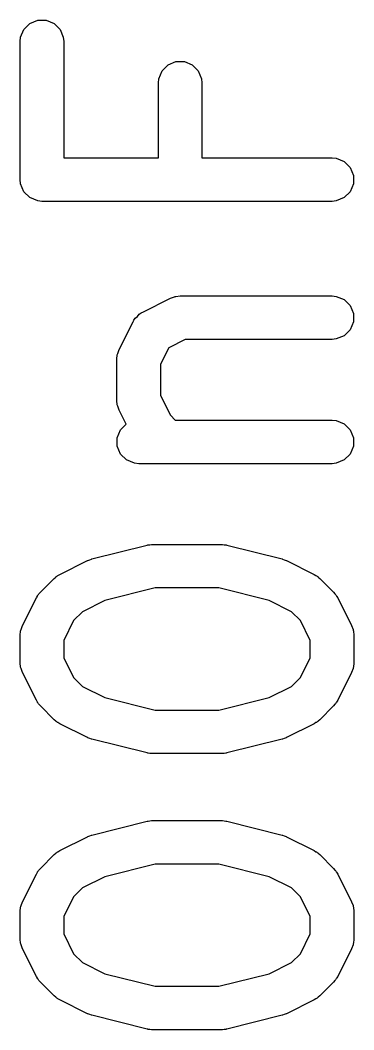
# Model space of a CAD drawing. Extents: x 4.17 to 6.89, y -6.18 to -1.34.
# Drawn here: x 5.4508 to 5.4961, y -3.7694 to -3.6323 of the extents above; entities that cross this region are included whole.
import ezdxf

# ---------------------------------------------------------------- set-up
doc = ezdxf.new("R2010")
doc.units = 0
doc.header["$MEASUREMENT"] = 0
doc.layers.add('BLACK', color=7, linetype='CONTINUOUS')

msp = doc.modelspace()

# ---------------------------------------------------------------- linework, layer by layer
at = {"layer": 'BLACK', "linetype": 'CONTINUOUS'}
for p, q in [((5.45209, -3.63272), (5.45316, -3.63227)), ((5.45316, -3.63227), (5.45431, -3.63227)), ((5.45431, -3.63227), (5.45537, -3.63272)), ((5.45084, -3.63459), (5.45128, -3.63353)), ((5.45128, -3.63353), (5.45209, -3.63272)), ((5.45537, -3.63272), (5.45619, -3.63353)), ((5.45619, -3.63353), (5.45663, -3.63459)), ((5.45078, -3.63517), (5.45084, -3.63459)), ((5.45078, -3.65392), (5.45078, -3.63517)), ((5.45663, -3.63459), (5.45669, -3.63517)), ((5.45669, -3.63517), (5.45669, -3.65097)), ((5.47084, -3.63834), (5.4719, -3.6379)), ((5.4719, -3.6379), (5.47306, -3.6379)), ((5.47306, -3.6379), (5.47412, -3.63834)), ((5.46958, -3.64022), (5.47003, -3.63915)), ((5.47003, -3.63915), (5.47084, -3.63834)), ((5.47412, -3.63834), (5.47494, -3.63915)), ((5.47494, -3.63915), (5.47538, -3.64022)), ((5.46953, -3.64079), (5.46958, -3.64022)), ((5.46953, -3.65097), (5.46953, -3.64079)), ((5.47538, -3.64022), (5.47543, -3.64079)), ((5.47543, -3.64079), (5.47543, -3.65097)), ((5.45669, -3.65097), (5.46953, -3.65097)), ((5.47543, -3.65097), (5.4931, -3.65097)), ((5.4931, -3.65097), (5.49368, -3.65102)), ((5.49368, -3.65102), (5.49474, -3.65146)), ((5.49474, -3.65146), (5.49556, -3.65228)), ((5.49556, -3.65228), (5.496, -3.65334)), ((5.45084, -3.65449), (5.45078, -3.65392)), ((5.45128, -3.65556), (5.45084, -3.65449)), ((5.496, -3.65449), (5.49556, -3.65556)), ((5.496, -3.65334), (5.496, -3.65449)), ((5.45209, -3.65637), (5.45128, -3.65556)), ((5.49556, -3.65556), (5.49474, -3.65637)), ((5.45316, -3.65681), (5.45209, -3.65637)), ((5.45373, -3.65687), (5.45316, -3.65681)), ((5.4931, -3.65687), (5.45373, -3.65687)), ((5.49368, -3.65681), (5.4931, -3.65687)), ((5.49474, -3.65637), (5.49368, -3.65681)), ((5.46741, -3.6719), (5.47116, -3.67002)), ((5.47116, -3.67002), (5.4717, -3.66982)), ((5.4717, -3.66982), (5.47181, -3.66981)), ((5.47181, -3.66981), (5.4719, -3.66977)), ((5.4719, -3.66977), (5.47248, -3.66971)), ((5.47248, -3.66971), (5.4931, -3.66971)), ((5.4931, -3.66971), (5.49368, -3.66977)), ((5.49368, -3.66977), (5.49474, -3.67021)), ((5.49474, -3.67021), (5.49556, -3.67103)), ((5.49556, -3.67103), (5.496, -3.67209)), ((5.46668, -3.67249), (5.46692, -3.67221)), ((5.46692, -3.67221), (5.46721, -3.67202)), ((5.46721, -3.67202), (5.46727, -3.67198)), ((5.46727, -3.67198), (5.46731, -3.67196)), ((5.46731, -3.67196), (5.46741, -3.6719)), ((5.496, -3.67209), (5.496, -3.67324)), ((5.46422, -3.67697), (5.46609, -3.67322)), ((5.46609, -3.67322), (5.46615, -3.67312)), ((5.46615, -3.67312), (5.46617, -3.67308)), ((5.46617, -3.67308), (5.46621, -3.67302)), ((5.46621, -3.67302), (5.4664, -3.67273)), ((5.4664, -3.67273), (5.46668, -3.67249)), ((5.496, -3.67324), (5.49556, -3.67431)), ((5.49474, -3.67512), (5.49368, -3.67556)), ((5.49556, -3.67431), (5.49474, -3.67512)), ((5.47318, -3.67562), (5.47093, -3.67674)), ((5.4931, -3.67562), (5.47318, -3.67562)), ((5.49368, -3.67556), (5.4931, -3.67562)), ((5.4639, -3.67829), (5.46396, -3.67771)), ((5.46396, -3.67771), (5.464, -3.67762)), ((5.464, -3.67762), (5.46401, -3.67751)), ((5.46401, -3.67751), (5.46422, -3.67697)), ((5.47093, -3.67674), (5.46981, -3.67899)), ((5.4639, -3.68391), (5.4639, -3.67829)), ((5.46981, -3.67899), (5.46981, -3.68322)), ((5.46981, -3.68322), (5.47116, -3.68591)), ((5.46396, -3.68449), (5.4639, -3.68391)), ((5.464, -3.68459), (5.46396, -3.68449)), ((5.46401, -3.68469), (5.464, -3.68459)), ((5.46422, -3.68524), (5.46401, -3.68469)), ((5.46517, -3.68713), (5.46422, -3.68524)), ((5.47116, -3.68591), (5.47183, -3.68659)), ((5.4644, -3.6879), (5.46517, -3.68713)), ((5.47183, -3.68659), (5.4931, -3.68659)), ((5.4931, -3.68659), (5.49368, -3.68664)), ((5.49368, -3.68664), (5.49474, -3.68708)), ((5.49474, -3.68708), (5.49556, -3.6879)), ((5.46396, -3.68896), (5.4644, -3.6879)), ((5.49556, -3.6879), (5.496, -3.68896)), ((5.46396, -3.69011), (5.46396, -3.68896)), ((5.4644, -3.69118), (5.46396, -3.69011)), ((5.496, -3.69011), (5.49556, -3.69118)), ((5.496, -3.68896), (5.496, -3.69011)), ((5.46522, -3.69199), (5.4644, -3.69118)), ((5.49556, -3.69118), (5.49474, -3.69199)), ((5.46628, -3.69243), (5.46522, -3.69199)), ((5.46686, -3.69249), (5.46628, -3.69243)), ((5.4931, -3.69249), (5.46686, -3.69249)), ((5.49368, -3.69243), (5.4931, -3.69249)), ((5.49474, -3.69199), (5.49368, -3.69243)), ((5.46052, -3.70542), (5.46802, -3.70355)), ((5.46802, -3.70355), (5.46811, -3.70353)), ((5.46811, -3.70353), (5.46816, -3.70352)), ((5.46816, -3.70352), (5.46837, -3.70349)), ((5.46837, -3.70349), (5.46859, -3.70346)), ((5.46859, -3.70346), (5.46863, -3.70347)), ((5.46863, -3.70347), (5.46873, -3.70346)), ((5.46873, -3.70346), (5.4781, -3.70346)), ((5.4781, -3.70346), (5.47821, -3.70347)), ((5.47821, -3.70347), (5.47825, -3.70346)), ((5.47825, -3.70346), (5.47846, -3.70349)), ((5.47846, -3.70349), (5.47868, -3.70352)), ((5.47868, -3.70352), (5.47872, -3.70353)), ((5.47872, -3.70353), (5.47882, -3.70355)), ((5.47882, -3.70355), (5.48632, -3.70542)), ((5.45616, -3.70752), (5.45991, -3.70565)), ((5.45991, -3.70565), (5.45995, -3.70563)), ((5.45995, -3.70563), (5.45997, -3.70562)), ((5.45997, -3.70562), (5.46021, -3.70553)), ((5.46021, -3.70553), (5.46045, -3.70544)), ((5.46045, -3.70544), (5.46047, -3.70544)), ((5.46047, -3.70544), (5.46052, -3.70542)), ((5.48632, -3.70542), (5.48636, -3.70544)), ((5.48636, -3.70544), (5.48638, -3.70544)), ((5.48638, -3.70544), (5.48662, -3.70553)), ((5.48662, -3.70553), (5.48687, -3.70562)), ((5.48687, -3.70562), (5.48688, -3.70563)), ((5.48688, -3.70563), (5.48692, -3.70565)), ((5.48692, -3.70565), (5.49067, -3.70752)), ((5.45352, -3.70995), (5.45539, -3.70807)), ((5.45539, -3.70807), (5.45562, -3.70789)), ((5.45562, -3.70789), (5.45567, -3.70783)), ((5.45567, -3.70783), (5.45576, -3.70777)), ((5.45576, -3.70777), (5.45584, -3.70771)), ((5.45584, -3.70771), (5.45591, -3.70768)), ((5.45591, -3.70768), (5.45616, -3.70752)), ((5.49067, -3.70752), (5.49092, -3.70768)), ((5.49092, -3.70768), (5.49099, -3.70771)), ((5.49099, -3.70771), (5.49107, -3.70777)), ((5.49107, -3.70777), (5.49116, -3.70783)), ((5.49116, -3.70783), (5.49122, -3.70789)), ((5.49122, -3.70789), (5.49144, -3.70807)), ((5.49144, -3.70807), (5.49332, -3.70995)), ((5.46909, -3.70936), (5.46226, -3.71107)), ((5.47774, -3.70936), (5.46909, -3.70936)), ((5.48457, -3.71107), (5.47774, -3.70936)), ((5.45109, -3.71447), (5.45297, -3.71072)), ((5.45297, -3.71072), (5.45312, -3.71047)), ((5.45312, -3.71047), (5.45315, -3.7104)), ((5.45315, -3.7104), (5.45322, -3.71031)), ((5.45322, -3.71031), (5.45328, -3.71023)), ((5.45328, -3.71023), (5.45333, -3.71017)), ((5.45333, -3.71017), (5.45352, -3.70995)), ((5.49332, -3.70995), (5.4935, -3.71017)), ((5.4935, -3.71017), (5.49356, -3.71023)), ((5.49356, -3.71023), (5.49362, -3.71031)), ((5.49362, -3.71031), (5.49368, -3.7104)), ((5.49368, -3.7104), (5.49371, -3.71047)), ((5.49371, -3.71047), (5.49387, -3.71072)), ((5.49387, -3.71072), (5.49574, -3.71447)), ((5.46226, -3.71107), (5.45923, -3.71259)), ((5.4876, -3.71259), (5.48457, -3.71107)), ((5.45923, -3.71259), (5.45803, -3.71379)), ((5.4888, -3.71379), (5.4876, -3.71259)), ((5.45089, -3.71501), (5.45109, -3.71447)), ((5.45803, -3.71379), (5.45669, -3.71648)), ((5.49015, -3.71648), (5.4888, -3.71379)), ((5.49574, -3.71447), (5.49595, -3.71501)), ((5.45078, -3.71579), (5.45084, -3.71521)), ((5.45078, -3.71954), (5.45078, -3.71579)), ((5.45084, -3.71521), (5.45088, -3.71511)), ((5.45088, -3.71511), (5.45089, -3.71501)), ((5.49595, -3.71501), (5.49596, -3.71511)), ((5.49596, -3.71511), (5.496, -3.71521)), ((5.496, -3.71521), (5.49606, -3.71579)), ((5.49606, -3.71579), (5.49606, -3.71954)), ((5.45669, -3.71648), (5.45669, -3.71884)), ((5.49015, -3.71884), (5.49015, -3.71648)), ((5.45669, -3.71884), (5.45803, -3.72154)), ((5.4888, -3.72154), (5.49015, -3.71884)), ((5.45084, -3.72011), (5.45078, -3.71954)), ((5.45088, -3.72021), (5.45084, -3.72011)), ((5.45089, -3.72031), (5.45088, -3.72021)), ((5.45109, -3.72086), (5.45089, -3.72031)), ((5.49595, -3.72031), (5.49574, -3.72086)), ((5.49596, -3.72021), (5.49595, -3.72031)), ((5.496, -3.72011), (5.49596, -3.72021)), ((5.49606, -3.71954), (5.496, -3.72011)), ((5.45297, -3.72461), (5.45109, -3.72086)), ((5.45803, -3.72154), (5.45923, -3.72273)), ((5.4876, -3.72273), (5.4888, -3.72154)), ((5.49574, -3.72086), (5.49387, -3.72461)), ((5.45923, -3.72273), (5.46226, -3.72425)), ((5.48457, -3.72425), (5.4876, -3.72273)), ((5.46226, -3.72425), (5.46909, -3.72596)), ((5.47774, -3.72596), (5.48457, -3.72425)), ((5.45312, -3.72485), (5.45297, -3.72461)), ((5.45315, -3.72493), (5.45312, -3.72485)), ((5.45322, -3.72501), (5.45315, -3.72493)), ((5.45328, -3.72509), (5.45322, -3.72501)), ((5.45333, -3.72515), (5.45328, -3.72509)), ((5.45352, -3.72537), (5.45333, -3.72515)), ((5.45539, -3.72725), (5.45352, -3.72537)), ((5.49332, -3.72537), (5.49144, -3.72725)), ((5.4935, -3.72515), (5.49332, -3.72537)), ((5.49356, -3.72509), (5.4935, -3.72515)), ((5.49362, -3.72501), (5.49356, -3.72509)), ((5.49368, -3.72493), (5.49362, -3.72501)), ((5.49371, -3.72485), (5.49368, -3.72493)), ((5.49387, -3.72461), (5.49371, -3.72485)), ((5.45562, -3.72743), (5.45539, -3.72725)), ((5.46909, -3.72596), (5.47774, -3.72596)), ((5.49144, -3.72725), (5.49122, -3.72743)), ((5.45567, -3.72749), (5.45562, -3.72743)), ((5.45576, -3.72755), (5.45567, -3.72749)), ((5.45584, -3.72761), (5.45576, -3.72755)), ((5.45591, -3.72764), (5.45584, -3.72761)), ((5.45616, -3.7278), (5.45591, -3.72764)), ((5.45991, -3.72968), (5.45616, -3.7278)), ((5.49067, -3.7278), (5.48692, -3.72968)), ((5.49092, -3.72764), (5.49067, -3.7278)), ((5.49099, -3.72761), (5.49092, -3.72764)), ((5.49107, -3.72755), (5.49099, -3.72761)), ((5.49116, -3.72749), (5.49107, -3.72755)), ((5.49122, -3.72743), (5.49116, -3.72749)), ((5.45995, -3.72969), (5.45991, -3.72968)), ((5.45997, -3.7297), (5.45995, -3.72969)), ((5.46021, -3.72979), (5.45997, -3.7297)), ((5.46045, -3.72988), (5.46021, -3.72979)), ((5.46047, -3.72988), (5.46045, -3.72988)), ((5.46052, -3.7299), (5.46047, -3.72988)), ((5.46802, -3.73177), (5.46052, -3.7299)), ((5.48632, -3.7299), (5.47882, -3.73177)), ((5.48636, -3.72988), (5.48632, -3.7299)), ((5.48638, -3.72988), (5.48636, -3.72988)), ((5.48662, -3.72979), (5.48638, -3.72988)), ((5.48687, -3.7297), (5.48662, -3.72979)), ((5.48688, -3.72969), (5.48687, -3.7297)), ((5.48692, -3.72968), (5.48688, -3.72969)), ((5.46811, -3.73179), (5.46802, -3.73177)), ((5.46816, -3.7318), (5.46811, -3.73179)), ((5.46837, -3.73183), (5.46816, -3.7318)), ((5.46859, -3.73186), (5.46837, -3.73183)), ((5.46863, -3.73185), (5.46859, -3.73186)), ((5.46873, -3.73186), (5.46863, -3.73185)), ((5.4781, -3.73186), (5.46873, -3.73186)), ((5.47821, -3.73185), (5.4781, -3.73186)), ((5.47825, -3.73186), (5.47821, -3.73185)), ((5.47846, -3.73183), (5.47825, -3.73186)), ((5.47868, -3.7318), (5.47846, -3.73183)), ((5.47872, -3.73179), (5.47868, -3.7318)), ((5.47882, -3.73177), (5.47872, -3.73179)), ((5.46837, -3.74099), (5.46859, -3.74096)), ((5.46859, -3.74096), (5.46863, -3.74096)), ((5.46863, -3.74096), (5.46873, -3.74095)), ((5.46873, -3.74095), (5.4781, -3.74095)), ((5.4781, -3.74095), (5.47821, -3.74096)), ((5.47821, -3.74096), (5.47825, -3.74096)), ((5.47825, -3.74096), (5.47846, -3.74099)), ((5.46052, -3.74292), (5.46802, -3.74104)), ((5.46802, -3.74104), (5.46811, -3.74103)), ((5.46811, -3.74103), (5.46816, -3.74101)), ((5.46816, -3.74101), (5.46837, -3.74099)), ((5.47846, -3.74099), (5.47868, -3.74101)), ((5.47868, -3.74101), (5.47872, -3.74103)), ((5.47872, -3.74103), (5.47882, -3.74104)), ((5.47882, -3.74104), (5.48632, -3.74292)), ((5.45616, -3.74502), (5.45991, -3.74314)), ((5.45991, -3.74314), (5.45995, -3.74312)), ((5.45995, -3.74312), (5.45997, -3.74311)), ((5.45997, -3.74311), (5.46021, -3.74303)), ((5.46021, -3.74303), (5.46045, -3.74293)), ((5.46045, -3.74293), (5.46047, -3.74293)), ((5.46047, -3.74293), (5.46052, -3.74292)), ((5.48632, -3.74292), (5.48636, -3.74293)), ((5.48636, -3.74293), (5.48638, -3.74293)), ((5.48638, -3.74293), (5.48662, -3.74303)), ((5.48662, -3.74303), (5.48687, -3.74311)), ((5.48687, -3.74311), (5.48688, -3.74312)), ((5.48688, -3.74312), (5.48692, -3.74314)), ((5.48692, -3.74314), (5.49067, -3.74502)), ((5.45591, -3.74517), (5.45616, -3.74502)), ((5.49067, -3.74502), (5.49092, -3.74517)), ((5.45352, -3.74744), (5.45539, -3.74557)), ((5.45539, -3.74557), (5.45562, -3.74538)), ((5.45562, -3.74538), (5.45567, -3.74532)), ((5.45567, -3.74532), (5.45576, -3.74527)), ((5.45576, -3.74527), (5.45584, -3.7452)), ((5.45584, -3.7452), (5.45591, -3.74517)), ((5.49092, -3.74517), (5.49099, -3.7452)), ((5.49099, -3.7452), (5.49107, -3.74527)), ((5.49107, -3.74527), (5.49116, -3.74532)), ((5.49116, -3.74532), (5.49122, -3.74538)), ((5.49122, -3.74538), (5.49144, -3.74557)), ((5.49144, -3.74557), (5.49332, -3.74744)), ((5.45315, -3.74789), (5.45322, -3.74781)), ((5.45322, -3.74781), (5.45328, -3.74772)), ((5.45328, -3.74772), (5.45333, -3.74767)), ((5.45333, -3.74767), (5.45352, -3.74744)), ((5.46909, -3.74686), (5.46226, -3.74857)), ((5.47774, -3.74686), (5.46909, -3.74686)), ((5.48457, -3.74857), (5.47774, -3.74686)), ((5.49332, -3.74744), (5.4935, -3.74767)), ((5.4935, -3.74767), (5.49356, -3.74772)), ((5.49356, -3.74772), (5.49362, -3.74781)), ((5.49362, -3.74781), (5.49368, -3.74789)), ((5.45109, -3.75196), (5.45297, -3.74821)), ((5.45297, -3.74821), (5.45312, -3.74796)), ((5.45312, -3.74796), (5.45315, -3.74789)), ((5.46226, -3.74857), (5.45923, -3.75008)), ((5.4876, -3.75008), (5.48457, -3.74857)), ((5.49368, -3.74789), (5.49371, -3.74796)), ((5.49371, -3.74796), (5.49387, -3.74821)), ((5.49387, -3.74821), (5.49574, -3.75196)), ((5.45923, -3.75008), (5.45803, -3.75128)), ((5.4888, -3.75128), (5.4876, -3.75008)), ((5.45803, -3.75128), (5.45669, -3.75398)), ((5.49015, -3.75398), (5.4888, -3.75128)), ((5.45078, -3.75328), (5.45084, -3.7527)), ((5.45078, -3.75703), (5.45078, -3.75328)), ((5.45084, -3.7527), (5.45088, -3.75261)), ((5.45088, -3.75261), (5.45089, -3.7525)), ((5.45089, -3.7525), (5.45109, -3.75196)), ((5.49574, -3.75196), (5.49595, -3.7525)), ((5.49595, -3.7525), (5.49596, -3.75261)), ((5.49596, -3.75261), (5.496, -3.7527)), ((5.496, -3.7527), (5.49606, -3.75328)), ((5.49606, -3.75328), (5.49606, -3.75703)), ((5.45669, -3.75398), (5.45669, -3.75633)), ((5.49015, -3.75633), (5.49015, -3.75398)), ((5.45084, -3.75761), (5.45078, -3.75703)), ((5.45669, -3.75633), (5.45803, -3.75903)), ((5.4888, -3.75903), (5.49015, -3.75633)), ((5.49606, -3.75703), (5.496, -3.75761)), ((5.45088, -3.7577), (5.45084, -3.75761)), ((5.45089, -3.75781), (5.45088, -3.7577)), ((5.45109, -3.75835), (5.45089, -3.75781)), ((5.45297, -3.7621), (5.45109, -3.75835)), ((5.49574, -3.75835), (5.49387, -3.7621)), ((5.49595, -3.75781), (5.49574, -3.75835)), ((5.49596, -3.7577), (5.49595, -3.75781)), ((5.496, -3.75761), (5.49596, -3.7577)), ((5.45803, -3.75903), (5.45923, -3.76023)), ((5.4876, -3.76023), (5.4888, -3.75903)), ((5.45923, -3.76023), (5.46226, -3.76174)), ((5.48457, -3.76174), (5.4876, -3.76023)), ((5.45312, -3.76235), (5.45297, -3.7621)), ((5.45315, -3.76242), (5.45312, -3.76235)), ((5.45322, -3.7625), (5.45315, -3.76242)), ((5.45328, -3.76259), (5.45322, -3.7625)), ((5.45333, -3.76264), (5.45328, -3.76259)), ((5.45352, -3.76287), (5.45333, -3.76264)), ((5.45539, -3.76474), (5.45352, -3.76287)), ((5.46226, -3.76174), (5.46909, -3.76345)), ((5.47774, -3.76345), (5.48457, -3.76174)), ((5.49332, -3.76287), (5.49144, -3.76474)), ((5.4935, -3.76264), (5.49332, -3.76287)), ((5.49356, -3.76259), (5.4935, -3.76264)), ((5.49362, -3.7625), (5.49356, -3.76259)), ((5.49368, -3.76242), (5.49362, -3.7625)), ((5.49371, -3.76235), (5.49368, -3.76242)), ((5.49387, -3.7621), (5.49371, -3.76235)), ((5.46909, -3.76345), (5.47774, -3.76345)), ((5.45562, -3.76493), (5.45539, -3.76474)), ((5.45567, -3.76499), (5.45562, -3.76493)), ((5.45576, -3.76504), (5.45567, -3.76499)), ((5.45584, -3.76511), (5.45576, -3.76504)), ((5.45591, -3.76514), (5.45584, -3.76511)), ((5.45616, -3.7653), (5.45591, -3.76514)), ((5.45991, -3.76717), (5.45616, -3.7653)), ((5.49067, -3.7653), (5.48692, -3.76717)), ((5.49092, -3.76514), (5.49067, -3.7653)), ((5.49099, -3.76511), (5.49092, -3.76514)), ((5.49107, -3.76504), (5.49099, -3.76511)), ((5.49116, -3.76499), (5.49107, -3.76504)), ((5.49122, -3.76493), (5.49116, -3.76499)), ((5.49144, -3.76474), (5.49122, -3.76493)), ((5.45995, -3.76719), (5.45991, -3.76717)), ((5.45997, -3.7672), (5.45995, -3.76719)), ((5.46021, -3.76729), (5.45997, -3.7672)), ((5.46045, -3.76738), (5.46021, -3.76729)), ((5.46047, -3.76738), (5.46045, -3.76738)), ((5.46052, -3.76739), (5.46047, -3.76738)), ((5.46802, -3.76927), (5.46052, -3.76739)), ((5.48632, -3.76739), (5.47882, -3.76927)), ((5.48636, -3.76738), (5.48632, -3.76739)), ((5.48638, -3.76738), (5.48636, -3.76738)), ((5.48662, -3.76729), (5.48638, -3.76738)), ((5.48687, -3.7672), (5.48662, -3.76729)), ((5.48688, -3.76719), (5.48687, -3.7672)), ((5.48692, -3.76717), (5.48688, -3.76719)), ((5.46811, -3.76928), (5.46802, -3.76927)), ((5.46816, -3.7693), (5.46811, -3.76928)), ((5.46837, -3.76932), (5.46816, -3.7693)), ((5.46859, -3.76935), (5.46837, -3.76932)), ((5.46863, -3.76935), (5.46859, -3.76935)), ((5.46873, -3.76936), (5.46863, -3.76935)), ((5.4781, -3.76936), (5.46873, -3.76936)), ((5.47821, -3.76935), (5.4781, -3.76936)), ((5.47825, -3.76935), (5.47821, -3.76935)), ((5.47846, -3.76932), (5.47825, -3.76935)), ((5.47868, -3.7693), (5.47846, -3.76932)), ((5.47872, -3.76928), (5.47868, -3.7693)), ((5.47882, -3.76927), (5.47872, -3.76928))]:
    msp.add_line(p, q, dxfattribs=at)

doc.saveas('drawing.dxf')
